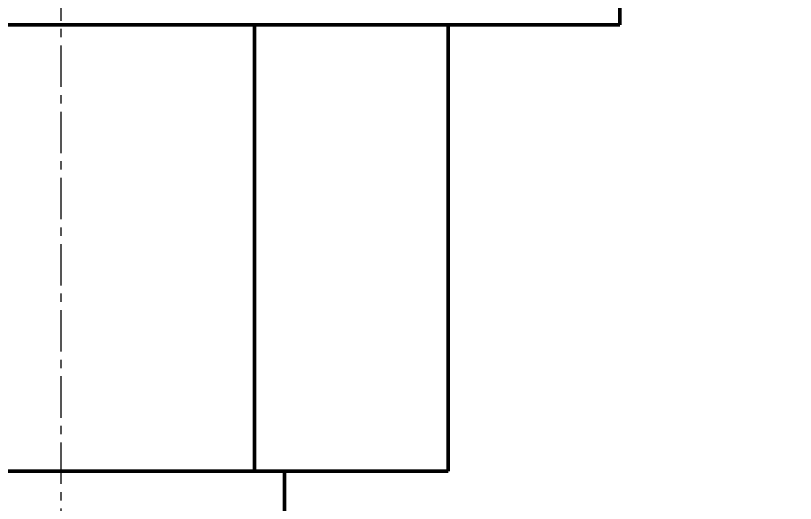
# Model space of a CAD drawing. Header units: millimetres. Extents: x 0 to 1682, y 0 to 1188.
# Drawn here: x 422.56 to 464.43, y 713.27 to 739.49 of the extents above; entities that cross this region are included whole.
import ezdxf

# ---------------------------------------------------------------- set-up
doc = ezdxf.new("R2010")
doc.units = ezdxf.units.MM
doc.header["$LTSCALE"] = 0.7
doc.linetypes.add('CENTER', pattern=[5.08, 3.175, -0.635, 0.635, -0.635])
doc.layers.add('07_ОСИ', color=2, linetype='CENTER', lineweight=18)
doc.layers.add('20_ВИДИМЫЕ', color=7, linetype='Continuous', lineweight=50)
doc.layers.add('09_РАЗМЕРЫ', color=7, linetype='Continuous')
doc.styles.add('ГОСТ', font='isocpeur.ttf')
doc.dimstyles.new('ГОСТ', dxfattribs={"dimscale": 2, "dimtxt": 3.5, "dimasz": 3, "dimexe": 2, "dimexo": 0, "dimgap": 1, "dimtad": 1, "dimdec": 1, "dimtxsty": 'ГОСТ', "dimcen": 2.5, "dimclrd": 7, "dimclre": 7, "dimclrt": 7, "dimazin": 3, "dimtfac": 1, "dimtmove": 0, "dimatfit": 3, "dimarcsym": 0})

msp = doc.modelspace()

# ---------------------------------------------------------------- linework, layer by layer
at = {"layer": '07_ОСИ'}
msp.add_line((425, 809), (425, 692), dxfattribs=at)
at = {"layer": '20_ВИДИМЫЕ'}
for points in [[(455, 739), (455, 744)], [(421.885, 739), (423.131, 739), (424.377, 739), (425.623, 739), (426.869, 739), (428.115, 739), (429.361, 739), (430.608, 739), (431.845, 739), (433.028, 739), (434.212, 739), (435.396, 739), (436.579, 739), (437.763, 739), (438.851, 739), (439.913, 739), (440.974, 739), (442.036, 739), (443.098, 739), (444.085, 739), (444.971, 739), (445.858, 739), (446.745, 739), (447.632, 739), (448.503, 739), (449.17, 739), (449.837, 739), (450.504, 739), (451.171, 739), (451.838, 739), (452.325, 739), (452.739, 739), (453.153, 739), (453.567, 739), (453.982, 739), (454.298, 739), (454.438, 739), (454.579, 739), (454.719, 739), (454.86, 739), (455, 739)], [(435.392, 715), (435.392, 739)], [(445.785, 715), (445.785, 739)], [(414.608, 715), (435.392, 715)], [(435.392, 715), (445.785, 715)], [(437, 704), (437, 715)]]:
    msp.add_lwpolyline(points, dxfattribs=at)

# ---------------------------------------------------------------- dimensions: what is measured, and where the dimension line sits
at = {"layer": '09_РАЗМЕРЫ'}
msp.add_linear_dim(base=(372.5, 667), p1=(372.5, 764), p2=(747.5, 764), dimstyle='ГОСТ', override={"dimtxsty": 'ГОСТ'}, dxfattribs=at).render()

doc.saveas('drawing.dxf')
